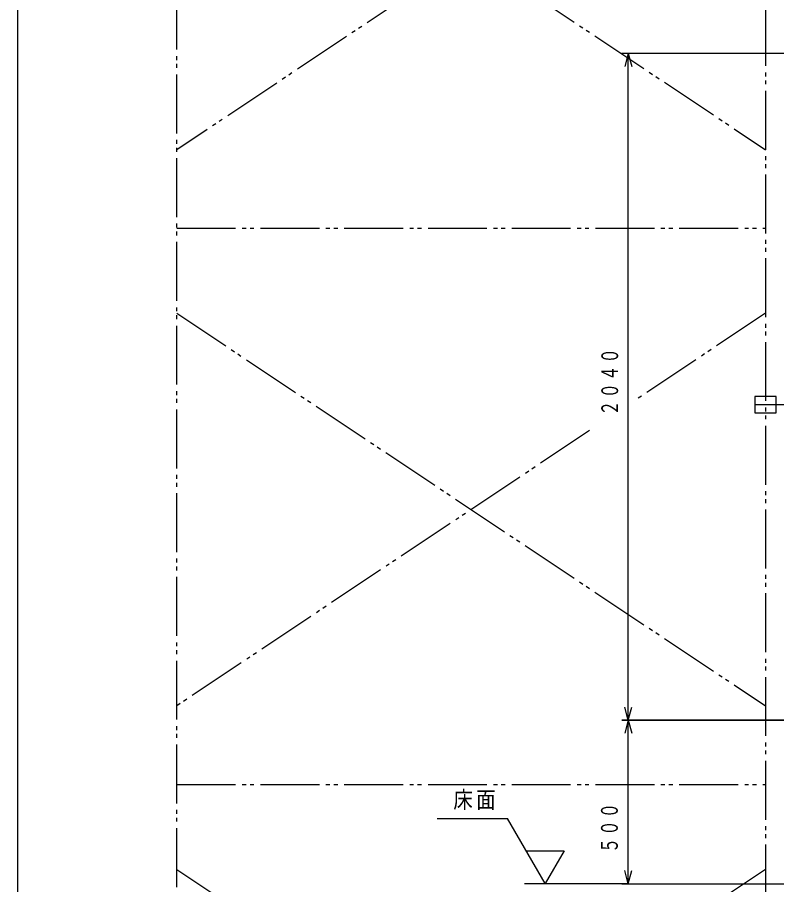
# Model space of a CAD drawing. Units: millimetres, scale not verified. Extents: x -7966 to 7694, y -5537 to 5506.
# Drawn here: x -7966 to -5645, y -1360 to 1291 of the extents above; entities that cross this region are included whole.
import ezdxf

# ---------------------------------------------------------------- set-up
doc = ezdxf.new("R2010")
doc.units = ezdxf.units.MM
doc.header["$LTSCALE"] = 20
doc.linetypes.add('CHAIN2', pattern=[12, 9, -1, 1, -1])
doc.linetypes.add('DOUBLE_CHAIN2', pattern=[12.8, 9, -1, 0.6, -0.6, 0.6, -1])
doc.layers.add('0-0_1', color=1, linetype='Continuous')
doc.styles.add('ＭＳ ゴシック', font='')
doc.styles.get('ＭＳ ゴシック').set_extended_font_data('MS Gothic')

# ---------------------------------------------------------------- blocks, each defined once
blk = doc.blocks.new('D24')
at = {"layer": '0-0_1', "color": 4}
for p, q in [((3001.59, 5083.12), (2291.66, 5083.12)), ((2311.66, 5083.12), (2300.95, 5043.12)), ((2311.66, 4583.12), (2311.66, 5083.12)), ((2311.66, 5083.12), (2322.38, 5043.12)), ((2311.66, 4583.12), (2300.95, 4623.12)), ((2311.66, 4583.12), (2322.38, 4623.12)), ((2291.66, 4583.12), (2941.59, 4583.12))]:
    blk.add_line(p, q, dxfattribs=at)
at = {"layer": '0-0_1', "color": 7, "insert": (2280.58, 4677.24), "char_height": 51.32, "attachment_point": 7, "rotation": 90, "style": 'ＭＳ ゴシック'}
blk.add_mtext('\\T1.17;\\W0.65;５００', dxfattribs=at)
blk = doc.blocks.new('D25')
at = {"layer": '0-0_1', "color": 4}
for p, q in [((3401.59, 7120.82), (2291.66, 7120.82)), ((2311.66, 7120.82), (2300.95, 7080.82)), ((2311.66, 5083.12), (2311.66, 7120.82)), ((2311.66, 7120.82), (2322.38, 7080.82)), ((2311.66, 5083.12), (2300.95, 5123.12)), ((2311.66, 5083.12), (2322.38, 5123.12)), ((2291.66, 5083.12), (3001.59, 5083.12))]:
    blk.add_line(p, q, dxfattribs=at)
at = {"layer": '0-0_1', "color": 7, "insert": (2281.66, 6013.97), "char_height": 51.32, "attachment_point": 7, "rotation": 90, "style": 'ＭＳ ゴシック'}
blk.add_mtext('\\T1.17;\\W0.65;２０４０', dxfattribs=at)

msp = doc.modelspace()

# ---------------------------------------------------------------- linework, layer by layer
at = {"layer": '0-0_1', "color": 2, "linetype": 'DOUBLE_CHAIN2'}
for p, q in [((-7478.41, -2903.34), (-7478.41, 2346.66)), ((-5678.41, 2346.66), (-5678.41, -2903.34)), ((-7478.41, 2086.66), (-5678.41, 886.66)), ((-5681.71, 2084.46), (-7478.41, 886.66)), ((-7478.41, 646.66), (-5678.41, 646.66)), ((-7478.41, 386.66), (-5678.41, -813.34)), ((-5678.41, 386.66), (-6070.73, 125.11)), ((-6216.29, 28.07), (-7478.41, -813.34)), ((-7478.41, -1053.34), (-5678.41, -1053.34)), ((-5678.41, -1313.34), (-7478.41, -2513.34)), ((-7478.41, -1313.34), (-5678.41, -2513.34))]:
    msp.add_line(p, q, dxfattribs=at)
at = {"layer": '0-0_1', "color": 2, "linetype": 'CHAIN2'}
msp.add_line((-5710.91, 107.66), (-5510.91, 107.66), dxfattribs=at)
at = {"layer": '0-0_1', "color": 4}
for p, q in [((-6682.12, -1158.12), (-6467.83, -1158.12)), ((-6098.34, -1356.88), (-6415.49, -1356.88))]:
    msp.add_line(p, q, dxfattribs=at)
at = {"layer": '0-0_1', "color": 7}
msp.add_lwpolyline([(-7965.7, -5537.19), (7694.3, -5537.19), (7694.3, 5506.01), (-7965.7, 5506.01)], close=True, dxfattribs=at)
at = {"layer": '0-0_1'}
msp.add_lwpolyline([(-5710.91, 132.66), (-5710.91, 82.66), (-5645.91, 82.66), (-5645.91, 132.66)], close=True, dxfattribs=at)
at = {"layer": '0-0_1', "color": 4}
msp.add_lwpolyline([(-6410.1, -1256.12), (-6294.63, -1256.12), (-6352.36, -1356.12), (-6467.83, -1158.12)], dxfattribs=at)

# ---------------------------------------------------------------- block references
at = {"layer": '0-0_1'}
for name in ['D25', 'D24']:
    msp.add_blockref(name, (-8410, -5940), dxfattribs=at)

# ---------------------------------------------------------------- texts
at = {"layer": '0-0_1', "color": 7, "insert": (-6632.9, -1131.28), "char_height": 51.32, "attachment_point": 7, "style": 'ＭＳ ゴシック'}
msp.add_mtext('\\T1.17;\\W0.85;床面', dxfattribs=at)

doc.saveas('drawing.dxf')
